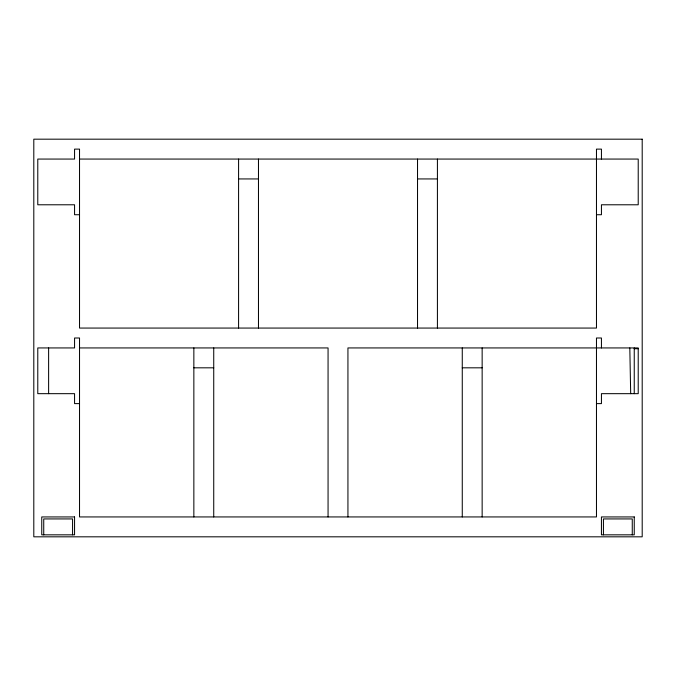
<?xml version="1.0" encoding="UTF-8"?>
<svg xmlns="http://www.w3.org/2000/svg" width="676" height="676" viewBox="0 0 676 676"><rect width="100%" height="100%" fill="white"/><g stroke="black" fill="none" stroke-linecap="round" stroke-linejoin="round"><path stroke-width="1.01" d="M79.531 159.063L638.22 159.063L638.22 204.786L601.437 204.786L601.437 214.731L596.469 214.731M238.586 178.937L258.469 178.937M417.531 178.937L437.414 178.937M79.531 214.731L74.563 214.731L74.563 204.786L37.78 204.786L37.78 159.063L74.563 159.063L74.563 149.117L79.531 149.117L79.531 328.063L596.469 328.063L596.469 149.117L601.437 149.117L601.437 159.063M79.531 347.937L328.063 347.937L328.063 516.937M634.249 348.706L638.22 348.706M193.851 367.82L213.734 367.82M462.266 367.82L482.149 367.82M79.531 403.614L74.563 403.614L74.563 393.669L37.78 393.669L37.78 347.937L74.563 347.937L74.563 338L79.531 338L79.531 516.937L596.469 516.937L596.469 338L601.437 338L601.437 347.937M596.469 403.614L601.437 403.614L601.437 393.669L638.22 393.669L638.22 347.937L347.937 347.937L347.937 516.937M629.812 347.937L630.683 393.669M634.249 347.937L634.249 393.669M632.263 534.834L632.263 518.931L603.431 518.931L603.431 534.834M482.149 347.937L482.149 516.937M462.266 347.937L462.266 516.937M437.414 159.063L437.414 328.063M417.531 159.063L417.531 328.063M258.469 159.063L258.469 328.063M238.586 159.063L238.586 328.063M213.734 347.937L213.734 516.937M193.851 347.937L193.851 516.937M72.569 534.834L72.569 518.931L43.737 518.931L43.737 534.834M48.621 347.937L48.621 393.669M642.2 139.18L33.8 139.18L33.8 536.82L642.2 536.82L642.2 139.18M74.563 516.937L41.751 516.937L41.751 534.834L74.563 534.834L74.563 516.937M634.249 516.937L601.437 516.937L601.437 534.834L634.249 534.834L634.249 516.937"/></g></svg>
